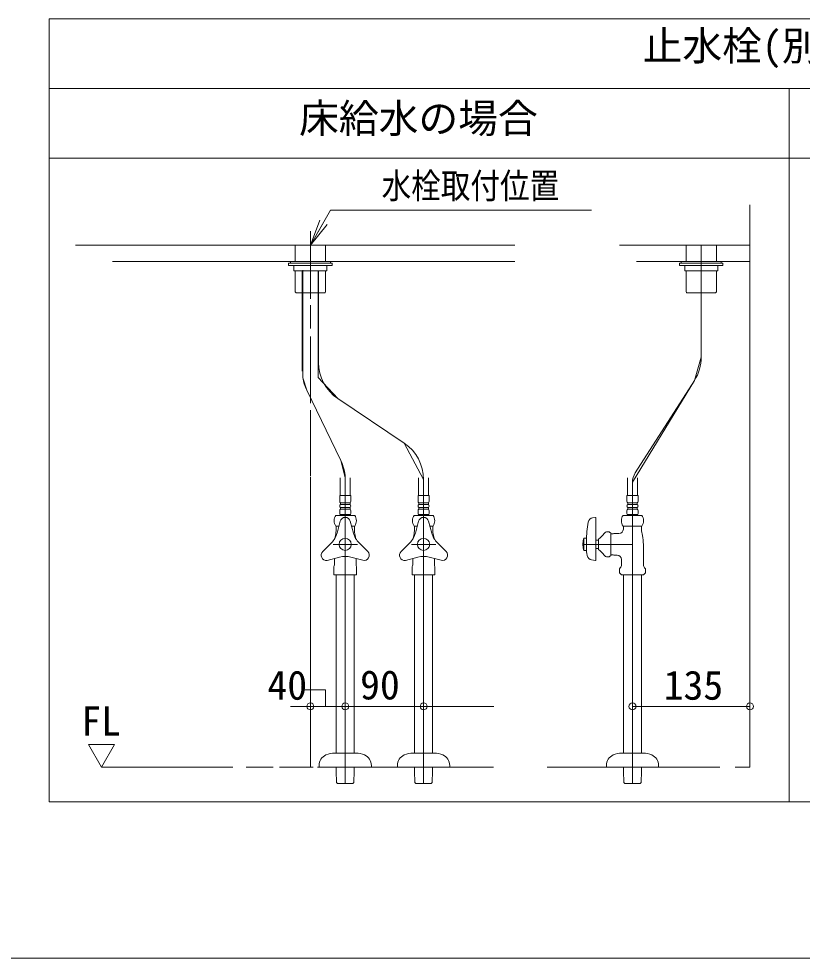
# Model space of a CAD drawing. Units: millimetres, scale not verified. Extents: x -1002 to 1003, y -687 to 676.
# Drawn here: x -48.1 to 345.7, y -687.1 to -214.7 of the extents above; entities that cross this region are included whole.
import ezdxf
from ezdxf.enums import TextEntityAlignment as Align

# ---------------------------------------------------------------- set-up
doc = ezdxf.new("R2010")
doc.units = ezdxf.units.MM
doc.header["$LTSCALE"] = 5
doc.layers.add('F-0', color=7, linetype='Continuous', lineweight=15)
doc.styles.add('ＭＳ ゴシック', font='')
doc.styles.get('ＭＳ ゴシック').set_extended_font_data('MS Gothic')

msp = doc.modelspace()

# ---------------------------------------------------------------- linework, layer by layer
at = {"layer": 'F-0', "lineweight": 18}
for p, q in [((-32.718, -608.474), (-32.718, -214.724)), ((-32.718, -214.724), (711.032, -214.724)), ((-32.718, -249.724), (711.032, -249.724)), ((339.157, -608.474), (339.157, -249.724)), ((339.157, -608.474), (-32.718, -608.474))]:
    msp.add_line(p, q, dxfattribs=at)
at = {"layer": 'F-0'}
for p, q in [((-32.718, -284.724), (339.157, -284.724)), ((339.157, -284.724), (711.032, -284.724)), ((98.532, -328.474), (108.636, -310.974)), ((108.636, -310.974), (239.886, -310.974)), ((319.469, -308.349), (319.469, -590.974)), ((98.532, -328.474), (103.2, -316.014)), ((98.532, -328.474), (105.094, -317.108)), ((98.532, -328.474), (106.989, -318.201)), ((98.532, -321.447), (98.532, -355.468)), ((-19.593, -328.474), (-0.825, -328.474)), ((201.344, -328.474), (-1.032, -328.474)), ((90.876, -328.474), (90.876, -336.787)), ((106.188, -336.787), (106.188, -328.474)), ((253.844, -328.474), (319.469, -328.474)), ((319.469, -328.474), (262.932, -328.474)), ((287.313, -336.787), (287.313, -328.474)), ((294.969, -384.79), (294.969, -328.474)), ((294.969, -384.79), (294.969, -328.474)), ((302.626, -328.474), (302.626, -336.787)), ((201.344, -336.787), (-1.024, -336.787)), ((-0.754, -336.787), (201.344, -336.787)), ((87.594, -337.662), (87.594, -338.755)), ((109.469, -337.662), (87.594, -337.662)), ((87.594, -338.755), (109.469, -338.755)), ((88.469, -336.787), (108.594, -336.787)), ((88.469, -337.662), (88.469, -336.787)), ((108.594, -337.662), (88.469, -337.662)), ((106.844, -338.755), (90.219, -338.755)), ((90.219, -338.755), (90.219, -341.38)), ((106.844, -341.38), (106.844, -338.755)), ((108.594, -336.787), (108.594, -337.662)), ((109.469, -338.755), (109.469, -337.662)), ((109.469, -338.318), (109.469, -338.755)), ((284.032, -338.755), (284.032, -337.662)), ((284.032, -337.662), (305.907, -337.662)), ((284.032, -338.318), (284.032, -338.755)), ((305.907, -338.755), (284.032, -338.755)), ((284.907, -336.787), (284.907, -337.662)), ((305.032, -336.787), (284.907, -336.787)), ((284.907, -337.662), (305.032, -337.662)), ((286.657, -338.755), (303.282, -338.755)), ((286.657, -341.38), (286.657, -338.755)), ((303.282, -338.755), (303.282, -341.38)), ((305.032, -337.662), (305.032, -336.787)), ((305.907, -337.662), (305.907, -338.755)), ((90.219, -341.38), (106.844, -341.38)), ((90.876, -341.38), (90.876, -352.055)), ((94.461, -391.915), (94.461, -341.38)), ((94.704, -341.12), (94.704, -395.168)), ((102.36, -341.38), (102.36, -395.031)), ((102.603, -387.556), (102.603, -341.38)), ((106.188, -352.055), (106.188, -341.38)), ((303.282, -341.38), (286.657, -341.38)), ((287.313, -352.055), (287.313, -341.38)), ((302.626, -341.38), (302.626, -352.055)), ((91.204, -352.384), (90.876, -352.055)), ((91.313, -352.493), (91.204, -352.384)), ((91.313, -352.493), (105.357, -352.493)), ((105.357, -352.493), (105.751, -352.493)), ((105.86, -352.384), (105.751, -352.493)), ((106.188, -352.055), (105.86, -352.384)), ((287.313, -352.055), (287.641, -352.384)), ((287.641, -352.384), (287.751, -352.493)), ((288.144, -352.493), (287.751, -352.493)), ((302.188, -352.493), (288.144, -352.493)), ((302.188, -352.493), (302.298, -352.384)), ((302.298, -352.384), (302.626, -352.055)), ((98.532, -358.762), (98.532, -370.43)), ((98.532, -374.548), (98.532, -408.04)), ((96.665, -401.485), (94.704, -395.168)), ((112.285, -405.717), (102.36, -395.031)), ((260.407, -447.772), (291.521, -396.579)), ((96.665, -401.485), (113.827, -436.761)), ((96.665, -401.485), (113.827, -436.761)), ((112.285, -405.717), (145.725, -428.169)), ((145.725, -428.169), (112.285, -405.717)), ((98.532, -411.471), (98.532, -444.518)), ((155.407, -446.331), (145.725, -428.169)), ((116.015, -445.479), (113.827, -436.761)), ((98.532, -444.99), (98.532, -463.629)), ((113.516, -445.593), (113.516, -454.343)), ((116.032, -446.331), (116.032, -454.343)), ((116.032, -446.331), (116.032, -478.974)), ((118.548, -454.343), (118.548, -445.593)), ((152.891, -445.593), (152.891, -454.343)), ((155.407, -446.331), (155.407, -454.343)), ((155.407, -446.331), (155.407, -478.974)), ((157.923, -454.343), (157.923, -445.593)), ((257.891, -454.343), (257.891, -445.593)), ((260.407, -447.772), (260.407, -454.343)), ((260.407, -447.772), (260.407, -599.177)), ((262.923, -445.593), (262.923, -454.343)), ((98.532, -451.041), (98.532, -567.723)), ((118.832, -454.343), (113.232, -454.343)), ((113.232, -454.343), (113.232, -457.296)), ((113.626, -458.062), (118.438, -458.062)), ((113.626, -458.937), (113.626, -458.062)), ((116.032, -454.343), (116.032, -599.177)), ((118.438, -458.062), (118.438, -458.937)), ((118.832, -457.296), (118.832, -454.343)), ((158.207, -454.343), (152.607, -454.343)), ((152.607, -454.343), (152.607, -457.296)), ((153.001, -458.062), (157.813, -458.062)), ((153.001, -458.937), (153.001, -458.062)), ((155.407, -454.343), (155.407, -599.177)), ((157.813, -458.062), (157.813, -458.937)), ((158.207, -457.296), (158.207, -454.343)), ((257.607, -454.343), (263.207, -454.343)), ((257.607, -457.296), (257.607, -454.343)), ((262.813, -458.062), (258.001, -458.062)), ((258.001, -458.062), (258.001, -458.937)), ((260.407, -454.343), (260.407, -478.974)), ((262.813, -458.937), (262.813, -458.062)), ((263.207, -454.343), (263.207, -457.296)), ((113.232, -462.109), (113.232, -463.53)), ((118.438, -458.937), (113.626, -458.937)), ((113.626, -460.468), (118.438, -460.468)), ((113.626, -461.343), (113.626, -460.468)), ((118.438, -461.343), (113.626, -461.343)), ((118.438, -460.468), (118.438, -461.343)), ((118.832, -463.53), (118.832, -462.109)), ((152.607, -462.109), (152.607, -463.53)), ((157.813, -458.937), (153.001, -458.937)), ((153.001, -460.468), (157.813, -460.468)), ((153.001, -461.343), (153.001, -460.468)), ((157.813, -461.343), (153.001, -461.343)), ((157.813, -460.468), (157.813, -461.343)), ((158.207, -463.53), (158.207, -462.109)), ((257.607, -463.53), (257.607, -462.109)), ((258.001, -458.937), (262.813, -458.937)), ((262.813, -460.468), (258.001, -460.468)), ((258.001, -460.468), (258.001, -461.343)), ((258.001, -461.343), (262.813, -461.343)), ((262.813, -461.343), (262.813, -460.468)), ((263.207, -462.109), (263.207, -463.53)), ((111.276, -464.405), (120.788, -464.405)), ((113.496, -467.357), (111.899, -473.319)), ((113.669, -463.968), (118.394, -463.968)), ((118.567, -467.357), (120.165, -473.319)), ((150.651, -464.405), (160.163, -464.405)), ((152.871, -467.357), (151.274, -473.319)), ((153.044, -463.968), (157.769, -463.968)), ((157.942, -467.357), (159.54, -473.319)), ((240.376, -465.644), (241.783, -465.447)), ((242.032, -486.816), (242.032, -465.663)), ((265.163, -464.405), (255.651, -464.405)), ((262.769, -463.968), (258.044, -463.968)), ((98.532, -469.436), (98.532, -568.325)), ((112.845, -469.787), (111.276, -469.787)), ((111.438, -469.787), (111.438, -470.667)), ((111.438, -469.787), (111.947, -469.787)), ((111.438, -470.667), (111.438, -471.318)), ((112.845, -469.787), (111.947, -469.787)), ((120.117, -469.787), (119.218, -469.787)), ((120.788, -469.787), (119.218, -469.787)), ((120.626, -470.667), (120.626, -471.318)), ((150.651, -469.787), (151.322, -469.787)), ((150.813, -469.787), (150.813, -470.667)), ((150.813, -470.667), (150.813, -471.318)), ((152.22, -469.787), (151.322, -469.787)), ((159.492, -469.787), (158.593, -469.787)), ((160.163, -469.787), (158.593, -469.787)), ((255.651, -469.787), (265.163, -469.787)), ((255.813, -469.787), (255.813, -470.667)), ((256.322, -469.787), (255.813, -469.787)), ((255.813, -470.667), (255.813, -471.318)), ((256.322, -469.787), (264.492, -469.787)), ((265.001, -469.787), (264.492, -469.787)), ((265.001, -469.787), (265.001, -470.667)), ((265.001, -470.667), (265.001, -471.318)), ((235.907, -475.912), (235.789, -476.349)), ((235.907, -482.037), (235.907, -475.912)), ((237.219, -475.912), (235.907, -475.912)), ((237.219, -475.912), (237.219, -482.037)), ((243.344, -476.896), (242.032, -476.896)), ((243.344, -481.599), (243.344, -476.349)), ((249.469, -473.256), (249.469, -484.693)), ((249.469, -473.724), (250.126, -473.724)), ((250.126, -473.724), (250.742, -473.724)), ((104.704, -482.587), (109.068, -478.222)), ((122.124, -478.974), (109.94, -478.974)), ((122.124, -478.974), (110.236, -478.974)), ((116.032, -478.974), (116.032, -599.177)), ((127.36, -482.587), (122.996, -478.222)), ((144.079, -482.587), (148.443, -478.222)), ((161.499, -478.974), (149.315, -478.974)), ((161.499, -478.974), (149.315, -478.974)), ((155.407, -478.974), (155.407, -599.177)), ((166.735, -482.587), (162.371, -478.222)), ((260.407, -478.974), (235.469, -478.974)), ((260.407, -478.974), (235.469, -478.974)), ((237.219, -477.224), (237.219, -480.724)), ((242.032, -481.052), (243.344, -481.052)), ((260.407, -599.177), (260.407, -478.974)), ((265.876, -478.974), (265.876, -489.219)), ((106.906, -487.068), (113.201, -485.381)), ((110.563, -486.088), (110.563, -489.219)), ((124.825, -486.978), (118.863, -485.381)), ((121.501, -489.219), (121.501, -486.088)), ((146.281, -487.068), (152.576, -485.381)), ((149.938, -486.088), (149.938, -489.219)), ((164.2, -486.978), (158.238, -485.381)), ((160.876, -489.219), (160.876, -486.088)), ((250.126, -484.224), (249.469, -484.224)), ((250.742, -484.224), (250.126, -484.224)), ((239.862, -486.763), (241.783, -487.033)), ((253.84, -491.224), (254.297, -490.766)), ((253.84, -491.224), (253.84, -493.297)), ((254.938, -486.63), (254.938, -489.219)), ((266.516, -490.766), (266.974, -491.224)), ((266.974, -493.297), (266.974, -491.224)), ((266.974, -493.297), (266.974, -491.224)), ((110.454, -494.287), (110.344, -494.177)), ((110.454, -494.287), (111.448, -494.287)), ((121.61, -494.287), (111.448, -494.287)), ((111.526, -583.974), (111.526, -494.287)), ((120.538, -494.287), (120.538, -583.974)), ((149.829, -494.287), (149.719, -494.177)), ((149.829, -494.287), (150.823, -494.287)), ((160.985, -494.287), (150.823, -494.287)), ((150.901, -583.974), (150.901, -494.287)), ((159.913, -494.287), (159.913, -583.974)), ((253.84, -493.297), (254.829, -494.287)), ((254.829, -494.287), (265.985, -494.287)), ((255.901, -494.287), (255.901, -583.974)), ((264.913, -583.974), (264.913, -494.287)), ((265.985, -494.287), (266.974, -493.297)), ((88.541, -560.438), (190.666, -560.438)), ((260.407, -560.438), (319.466, -560.438)), ((98.532, -568.325), (98.532, -579.978)), ((98.532, -571.155), (98.532, -577.725)), ((-13.031, -579.608), (0.094, -579.608)), ((-6.468, -590.974), (-13.031, -579.608)), ((0.094, -579.608), (-6.468, -590.974)), ((98.532, -580.162), (98.532, -590.974)), ((98.532, -580.667), (98.532, -590.974)), ((121.371, -583.974), (110.693, -583.974)), ((160.746, -583.974), (150.068, -583.974)), ((255.068, -583.974), (265.746, -583.974)), ((102.907, -590.099), (102.907, -590.974)), ((129.157, -590.974), (129.157, -590.099)), ((142.282, -590.099), (142.282, -590.974)), ((168.532, -590.974), (168.532, -590.099)), ((247.282, -590.974), (247.282, -590.099)), ((273.532, -590.099), (273.532, -590.974)), ((-6.468, -590.974), (59.564, -590.974)), ((66.205, -590.974), (79.725, -590.974)), ((83.046, -590.974), (99.946, -590.974)), ((102.13, -590.974), (190.486, -590.974)), ((129.157, -590.974), (102.907, -590.974)), ((111.526, -592.129), (111.526, -590.976)), ((111.55, -593.052), (111.526, -592.129)), ((120.538, -592.129), (120.514, -593.052)), ((120.538, -590.976), (120.538, -592.129)), ((168.532, -590.974), (142.282, -590.974)), ((150.901, -592.129), (150.901, -590.976)), ((150.925, -593.052), (150.901, -592.129)), ((159.913, -592.129), (159.889, -593.052)), ((159.913, -590.976), (159.913, -592.129)), ((217.566, -590.974), (304.245, -590.974)), ((247.282, -590.974), (273.532, -590.974)), ((255.901, -590.974), (255.901, -592.129)), ((255.901, -592.129), (255.925, -593.052)), ((255.925, -593.052), (256.045, -598.669)), ((264.769, -598.669), (264.889, -593.052)), ((264.889, -593.052), (264.913, -592.129)), ((264.913, -592.129), (264.913, -590.974)), ((312.03, -590.974), (312.085, -590.974)), ((112.206, -599.177), (112.207, -599.177)), ((112.207, -599.177), (112.313, -599.177)), ((112.313, -599.177), (119.751, -599.177)), ((119.751, -599.177), (119.857, -599.177)), ((119.857, -599.177), (119.858, -599.177)), ((151.581, -599.177), (151.582, -599.177)), ((151.582, -599.177), (151.688, -599.177)), ((151.688, -599.177), (159.126, -599.177)), ((159.126, -599.177), (159.232, -599.177)), ((159.232, -599.177), (159.233, -599.177)), ((256.045, -598.669), (256.581, -599.177)), ((264.126, -599.177), (256.688, -599.177)), ((264.233, -599.177), (264.769, -598.669)), ((-1002.086, -687.064), (1002.034, -687.064))]:
    msp.add_line(p, q, dxfattribs=at)
at = {"layer": 'F-0', "lineweight": 18}
msp.add_lwpolyline([(711.032, -214.724), (711.032, -608.474), (339.157, -608.474)], dxfattribs=at)
at = {"layer": 'F-0'}
for points in [[(312.085, -590.974), (319.469, -590.974), (319.469, -308.349)], [(262.467, -336.787), (319.469, -336.787), (262.979, -336.787)], [(105.751, -352.493), (105.707, -352.493), (97.657, -352.493)], [(287.751, -352.493), (287.794, -352.493), (295.844, -352.493)], [(261.786, -443.057), (291.521, -396.579), (294.969, -384.79)], [(113.626, -463.968), (113.407, -464.187), (113.407, -464.405)], [(118.657, -464.405), (118.657, -464.187), (118.438, -463.968)], [(153.001, -463.968), (152.782, -464.187), (152.782, -464.405)], [(158.032, -464.405), (158.032, -464.187), (157.813, -463.968)], [(257.782, -464.405), (257.782, -464.187), (258.001, -463.968)], [(262.813, -463.968), (263.032, -464.187), (263.032, -464.405)], [(120.117, -469.787), (120.626, -469.787), (120.626, -470.667)], [(159.492, -469.787), (160.001, -469.787), (160.001, -470.667), (160.001, -471.318)], [(250.742, -473.724), (250.96, -473.505), (253.626, -473.505)], [(235.789, -481.599), (235.907, -482.037), (237.219, -482.037)], [(250.742, -484.224), (250.96, -484.443), (252.751, -484.443)], [(110.344, -490.173), (110.344, -493.297), (110.344, -494.177)], [(121.719, -490.173), (121.719, -494.177), (121.61, -494.287)], [(149.719, -490.173), (149.719, -493.297), (149.719, -494.177)], [(161.094, -490.173), (161.094, -494.177), (160.985, -494.287)], [(106.087, -560.318), (106.087, -552.046), (95.325, -552.046)], [(112.206, -599.177), (111.67, -598.669), (111.55, -593.052)], [(120.514, -593.052), (120.394, -598.669), (119.858, -599.177)], [(151.581, -599.177), (151.045, -598.669), (150.925, -593.052)], [(159.889, -593.052), (159.769, -598.669), (159.233, -599.177)], [(256.688, -599.177), (256.582, -599.177), (256.581, -599.177)], [(264.233, -599.177), (264.232, -599.177), (264.126, -599.177)]]:
    msp.add_lwpolyline(points, dxfattribs=at)
for centre, radius in [((116.032, -478.974), 3.062), ((155.407, -478.974), 3.062), ((98.532, -560.438), 1.75), ((98.532, -560.438), 1.75), ((116.032, -560.438), 1.75), ((116.032, -560.438), 1.75), ((155.407, -560.438), 1.75), ((155.407, -560.438), 1.75), ((260.407, -560.438), 1.75), ((260.407, -560.438), 1.75), ((319.466, -560.438), 1.75), ((319.466, -560.438), 1.75), ((319.466, -560.438), 1.75)]:
    msp.add_circle(centre, radius, dxfattribs=at)
for centre, radius, start, end in [((273.094, -384.79), 21.875, 327.39011, 0), ((124.478, -387.556), 21.875, 180, 236.12262), ((116.336, -391.915), 21.875, 188.55163, 205.94376), ((133.532, -446.331), 21.875, 0, 56.12262), ((94.157, -446.331), 21.875, 2.23046, 25.94376), ((269.157, -447.772), 8.75, 147.39011, 180), ((94.157, -446.331), 21.875, 0, 2.23046), ((114.173, -457.296), 0.941, 180, 234.43222), ((117.891, -457.296), 0.941, 305.56778, 0), ((153.548, -457.296), 0.941, 180, 234.43222), ((157.266, -457.296), 0.941, 305.56778, 0), ((258.548, -457.296), 0.941, 180, 234.43222), ((262.266, -457.296), 0.941, 305.56778, 0), ((114.173, -459.702), 0.941, 125.56778, 234.43222), ((114.173, -462.109), 0.941, 125.56778, 180), ((117.891, -459.702), 0.941, 305.56778, 54.43222), ((117.891, -462.109), 0.941, 0, 54.43222), ((153.548, -459.702), 0.941, 125.56778, 234.43222), ((153.548, -462.109), 0.941, 125.56778, 180), ((157.266, -459.702), 0.941, 305.56778, 54.43222), ((157.266, -462.109), 0.941, 0, 54.43222), ((258.548, -459.702), 0.941, 125.56778, 234.43222), ((258.548, -462.109), 0.941, 125.56778, 180), ((262.266, -459.702), 0.941, 305.56778, 54.43222), ((262.266, -462.109), 0.941, 0, 54.43222), ((115.266, -467.096), 4.812, 146.00705, 213.99295), ((113.669, -463.53), 0.438, 180, 270), ((116.032, -468.037), 2.625, 15, 165), ((118.394, -463.53), 0.438, 270, 0), ((116.798, -467.096), 4.812, 326.00705, 33.99295), ((154.641, -467.096), 4.812, 146.00705, 213.99295), ((153.044, -463.53), 0.438, 180, 270), ((155.407, -468.037), 2.625, 15, 165), ((157.769, -463.53), 0.438, 270, 0), ((156.173, -467.096), 4.812, 326.00705, 33.99295), ((240.741, -468.244), 2.625, 98, 170.1971), ((241.813, -465.663), 0.219, 0, 98), ((259.641, -467.096), 4.812, 146.00705, 213.99295), ((258.044, -463.53), 0.438, 180, 270), ((262.769, -463.53), 0.438, 270, 0), ((261.173, -467.096), 4.812, 326.00705, 33.99295), ((97.192, -471.318), 14.246, 346.9604, 0), ((134.872, -471.318), 14.246, 180, 193.0396), ((136.567, -471.318), 14.246, 346.9604, 0), ((174.247, -471.318), 14.246, 180, 193.0396), ((302.844, -478.974), 65.648, 170.1971, 178.47247), ((253.626, -471.318), 2.188, 270, 0), ((279.247, -471.318), 14.246, 180, 193.0396), ((101.334, -470.488), 10.938, 315, 345), ((130.251, -478.974), 19.688, 166.9604, 171.25756), ((130.73, -470.488), 10.938, 195, 225), ((101.813, -478.974), 19.688, 8.74244, 13.0396), ((140.709, -470.488), 10.938, 315, 345), ((169.626, -478.974), 19.688, 166.9604, 171.25756), ((170.105, -470.488), 10.938, 195, 225), ((141.188, -478.974), 19.688, 8.74244, 13.0396), ((246.407, -478.974), 10.938, 166.70293, 180), ((246.407, -478.974), 10.938, 166.11346, 166.70293), ((237.479, -467.64), 10.5, 303.95919, 326.04081), ((247.938, -474.818), 2.188, 45.573, 143.1301), ((246.188, -478.974), 19.688, 0, 13.0396), ((246.407, -478.974), 10.938, 180, 193.29707), ((246.407, -478.974), 10.938, 193.29707, 193.88654), ((269.993, -479.134), 32.812, 182.77864, 189.59149), ((237.479, -490.308), 10.5, 33.95919, 56.04081), ((106.56, -484.443), 2.625, 135, 277.52424), ((116.032, -495.946), 10.938, 75, 105), ((125.504, -484.443), 2.625, 255, 45), ((145.935, -484.443), 2.625, 135, 277.52424), ((155.407, -495.946), 10.938, 75, 105), ((164.879, -484.443), 2.625, 255, 45), ((240.228, -484.163), 2.625, 189.59149, 261.99591), ((247.938, -483.13), 2.188, 216.8699, 314.427), ((252.751, -486.63), 2.188, 0, 90), ((108.376, -489.219), 2.188, 334.15807, 0), ((123.688, -489.219), 2.188, 180, 205.84193), ((147.751, -489.219), 2.188, 334.15807, 0), ((163.063, -489.219), 2.188, 180, 205.84193), ((241.813, -486.816), 0.219, 261.99591, 0), ((252.751, -489.219), 2.188, 315, 0), ((268.063, -489.219), 2.188, 180, 225), ((108.594, -590.099), 5.688, 113.55646, 180), ((110.693, -594.912), 10.938, 90, 113.55646), ((121.371, -594.912), 10.938, 66.44354, 90), ((123.469, -590.099), 5.688, 0, 66.44354), ((147.969, -590.099), 5.688, 113.55646, 180), ((150.068, -594.912), 10.938, 90, 113.55646), ((160.746, -594.912), 10.938, 66.44354, 90), ((162.844, -590.099), 5.688, 0, 66.44354), ((252.969, -590.099), 5.688, 113.55646, 180), ((255.068, -594.912), 10.938, 90, 113.55646), ((265.746, -594.912), 10.938, 66.44354, 90), ((267.844, -590.099), 5.688, 0, 66.44354)]:
    msp.add_arc(centre, radius, start, end, dxfattribs=at)

# ---------------------------------------------------------------- texts
at = {"layer": 'F-0', "style": 'ＭＳ ゴシック'}
for s, p in [('止水栓(別途手配)参考位置', (265.476, -240.04)), ('床給水の場合', (92.836, -276.497)), ('40', (76.915, -561.487)), ('90', (123.5, -561.344)), ('135', (276.076, -561.487)), ('FL', (-16.67, -579.494))]:
    msp.add_text(s, height=14.66, dxfattribs=at).set_placement(p, align=Align.BOTTOM_LEFT)
at = {"layer": 'F-0', "style": 'ＭＳ ゴシック', "width": 0.85}
msp.add_text('水栓取付位置', height=12.83, dxfattribs=at).set_placement((134.302, -308.941), align=Align.BOTTOM_LEFT)

doc.saveas('drawing.dxf')
